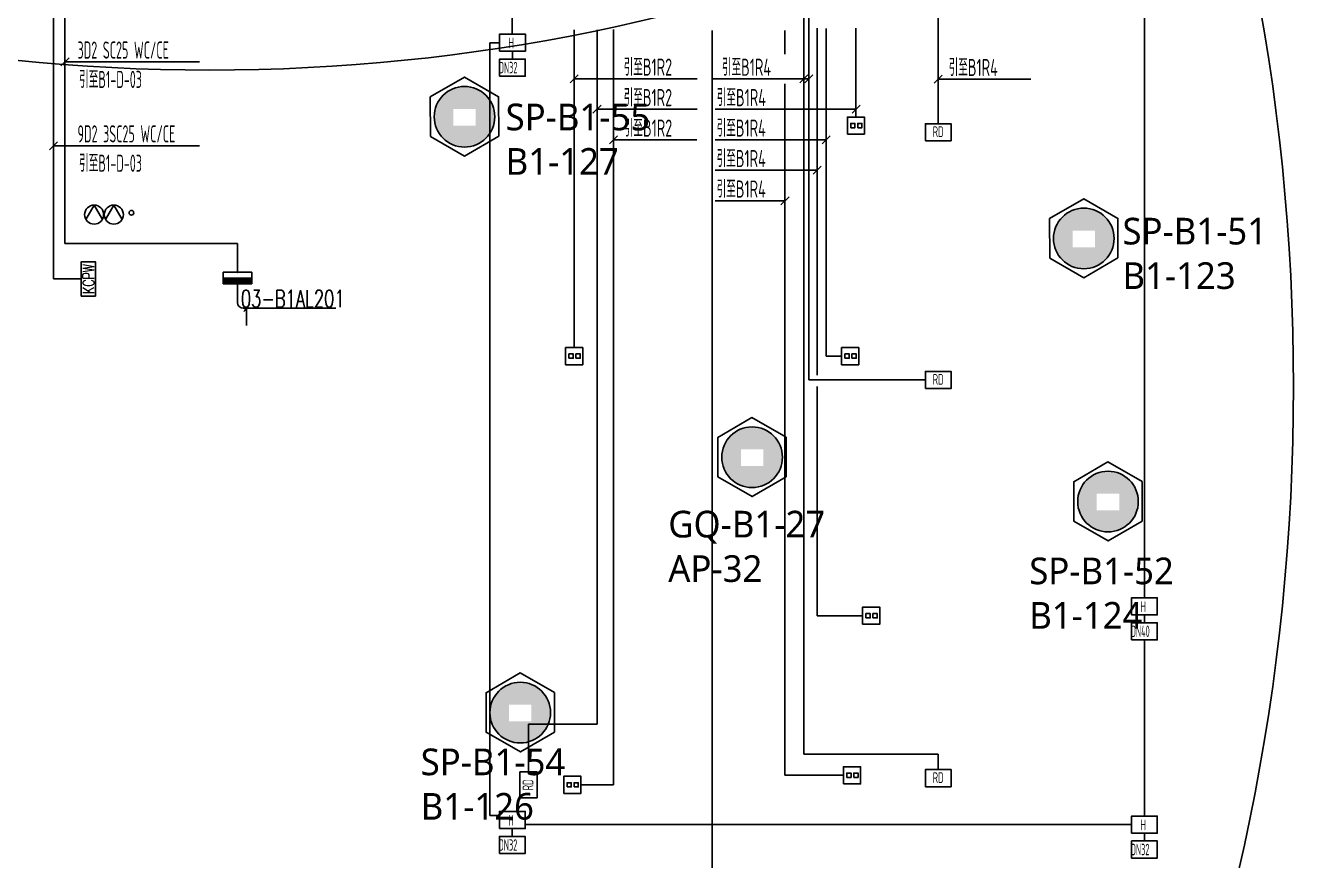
# Model space of a CAD drawing. Extents: x 0 to 3879896, y -114000 to 391286.
# Drawn here: x 1929539 to 1962917, y 229362 to 251279 of the extents above; entities that cross this region are included whole.
import ezdxf
from ezdxf.enums import TextEntityAlignment as Align

# ---------------------------------------------------------------- set-up
doc = ezdxf.new("R2010")
doc.units = 0
doc.header["$LTSCALE"] = 1000
doc.header["$MEASUREMENT"] = 0
doc.layers.get('0').update_dxf_attribs({"linetype": 'CONTINUOUS'})
for name, color, linetype in [('AP', 7, 'CONTINUOUS'), ('T-BAS', 11, '485_LINE'), ('T-BSA TEXT', 7, '485_LINE'), ('T-METER DATA', 150, 'C_LINE'), ('T-R-INTEGRATE', 1, 'CONTINUOUS'), ('T-SYSTEM BLOCK', 4, 'CONTINUOUS'), ('T-TEXT', 7, 'CONTINUOUS'), ('WALL', 2, 'CONTINUOUS'), ('WIRE-通讯', 4, 'CONTINUOUS')]:
    doc.layers.add(name, color=color, linetype=linetype)
doc.styles.add('_TCH_LABEL', font='COMPLEX', dxfattribs={"bigfont": 'GBCBIG'})
doc.styles.add('GBSTYLE', font='gbxwxt.shx', dxfattribs={"width": 0.6, "bigfont": 'gbhzfs.shx'})
doc.styles.add('HZTXT1', font='txtd.shx', dxfattribs={"width": 0.7, "bigfont": 'hztxt.shx'})
doc.styles.get("Standard").update_dxf_attribs({"font": 'GBENOR', "bigfont": 'GBCBIG'})
doc.linetypes.add('485_LINE', pattern='A,25.7,-3.58,["485",Standard,S=2.54,R=0,X=-3.2,Y=-1.27],-3.85', length=33.13)
doc.linetypes.add('C_LINE', pattern='A,25.7,-2.08,["C",Standard,S=2.54,R=0,X=-0.54,Y=-1.27],-2.35', length=30.13)

# ---------------------------------------------------------------- blocks, each defined once
blk = doc.blocks.new('空调抄费表')
at = {"layer": 'T-SYSTEM BLOCK'}
blk.add_lwpolyline([(-338, 0), (338, 0), (338, 450), (-338, 450)], close=True, dxfattribs=at)
at = {"layer": 'T-TEXT', "style": 'GBSTYLE', "width": 0.7}
blk.add_text('H', height=281, dxfattribs=at).set_placement((-106, 76))
blk = doc.blocks.new('$C30311172003108')
at = {"layer": 'T-SYSTEM BLOCK'}
blk.add_lwpolyline([(-0.9, 0), (0.9, 0), (0.9, 1.2), (-0.9, 1.2)], close=True, dxfattribs=at)
at = {"style": 'GBSTYLE', "width": 0.8, "flags": 9}
blk.add_attdef('A', (0, 0), '', height=0.00003, dxfattribs=at)
at = {"layer": 'T-TEXT', "color": 7, "style": 'GBSTYLE', "width": 0.7}
blk.add_text('RD', height=0.75, dxfattribs=at).set_placement((-0.382, 0.264))
blk = doc.blocks.new('A$C78FD1D7B')
at = {"layer": 'T-SYSTEM BLOCK'}
blk.add_lwpolyline([(-300, 0), (300, 0), (300, 400), (-300, 400)], close=True, dxfattribs=at)
at = {"layer": 'T-TEXT', "style": 'GBSTYLE', "width": 0.7}
blk.add_text('RD', height=250, dxfattribs=at).set_placement((-129, 88))
blk = doc.blocks.new('SB1')
at = {"layer": 'T-BAS'}
blk.add_lwpolyline([(-450, 0), (450, 0), (450, -375), (-450, -375), (-450, 0)], dxfattribs=at)
at = {"layer": 'T-BAS', "color": 7, "style": 'HZTXT1', "width": 0.7}
blk.add_text('KCPW', height=300, dxfattribs=at).set_placement((0, -344), align=Align.CENTER)
blk = doc.blocks.new('sb2')
at = {"layer": 'T-BAS'}
for q in [(125, 216), (125, -216)]:
    blk.add_line((-250, 0), q, dxfattribs=at)
blk.add_circle((0, 0), 250, dxfattribs=at)
blk = doc.blocks.new('*X637')
at = {"color": 0}
for p, q in [((-250, 33), (-183, 100)), ((-250, 68), (-218, 100)), ((-247, 0), (-147, 100)), ((-212, 0), (-112, 100)), ((-177, 0), (-77, 100)), ((-141, 0), (-41, 100)), ((-106, 0), (-6, 100)), ((-71, 0), (29, 100)), ((-35, 0), (65, 100)), ((0, 0), (100, 100)), ((35, 0), (135, 100)), ((71, 0), (171, 100)), ((106, 0), (206, 100)), ((141, 0), (241, 100)), ((177, 0), (250, 73)), ((212, 0), (250, 38)), ((247, 0), (250, 3))]:
    blk.add_line(p, q, dxfattribs=at)
blk = doc.blocks.new('$equip$00001414')
for p, q in [((0.75, 0.6), (-0.75, 0.6)), ((-0.75, 0.6), (-0.75, 0)), ((-0.75, 0.3), (0.75, 0.3)), ((-0.75, 0), (0.75, 0)), ((0.75, 0), (0.75, 0.6))]:
    blk.add_line(p, q)
at = {"const_width": 0.3}
blk.add_lwpolyline([(-0.75, 0.15), (0.75, 0.15)], dxfattribs=at)
for p in [(-0.75, 0.3), (0, 0.6), (0, 0), (0.75, 0.3)]:
    blk.add_point(p)
at = {"xscale": 0.00300000000061118, "yscale": 0.00300000000061118, "zscale": 0.00300000000061118}
blk.add_blockref('*X637', (0, 0), dxfattribs=at)
at = {"style": '_TCH_LABEL', "flags": 9}
blk.add_attdef('A', (0, 0), '', height=0.00002, dxfattribs=at)
blk = doc.blocks.new('DS2')
at = {"layer": 'T-SYSTEM BLOCK'}
for points in [[(-225, -450), (225, -450), (225, 0), (-225, 0)], [(-138, -281), (-26, -281), (-26, -169), (-138, -169)], [(46, -281), (158, -281), (158, -169), (46, -169)]]:
    blk.add_lwpolyline(points, close=True, dxfattribs=at)

msp = doc.modelspace()

# ---------------------------------------------------------------- hatches: boundary and pattern name
at = {"layer": 'WALL', "linetype": 'ByBlock'}
h = msp.add_hatch(dxfattribs=at)
h.set_pattern_fill('ESCHER', color=3)
h.set_pattern_definition([(60, (-936179.47, -2152884.083), (-30.47999999, -7e-09), [27.94, -2.54]), (180, (-936179.47, -2152884.083), (15.24, -26.3964543), [27.94, -2.54]), (300, (-936179.47, -2152884.083), (30.47999999, -7e-09), [27.94, -2.54]), (60, (-936176.93, -2152884.083), (-30.47999999, -7e-09), [5.08, -25.4]), (300, (-936176.93, -2152884.083), (30.47999999, -7e-09), [5.08, -25.4]), (60, (-936180.74, -2152881.884), (-30.47999999, -7e-09), [5.08, -25.4]), (180, (-936180.74, -2152881.884), (15.24, -26.3964543), [5.08, -25.4]), (300, (-936180.74, -2152886.283), (30.47999999, -7e-09), [5.08, -25.4]), (180, (-936180.74, -2152886.283), (15.24, -26.3964543), [5.08, -25.4]), (60, (-936189.63, -2152884.083), (-30.47999999, -7e-09), [5.08, -25.4]), (300, (-936189.63, -2152884.083), (30.47999999, -7e-09), [5.08, -25.4]), (60, (-936174.39, -2152892.882), (-30.47999999, -7e-09), [5.08, -25.4]), (180, (-936174.39, -2152892.882), (15.24, -26.3964543), [5.08, -25.4]), (300, (-936174.39, -2152875.285), (30.47999999, -7e-09), [5.08, -25.4]), (180, (-936174.39, -2152875.285), (15.24, -26.3964543), [5.08, -25.4]), (0, (-936174.39, -2152879.684), (-15.24, 26.3964543), [17.78, -12.7]), (0, (-936174.39, -2152888.483), (-15.24, 26.3964543), [17.78, -12.7]), (120, (-936178.2, -2152877.484), (-30.47999999, 7e-09), [17.78, -12.7]), (120, (-936185.82, -2152881.884), (-30.47999999, 7e-09), [17.78, -12.7]), (240, (-936185.82, -2152886.283), (15.23999999, -26.3964543), [17.78, -12.7]), (240, (-936178.2, -2152890.683), (15.23999999, -26.3964543), [17.78, -12.7])])
h.paths.add_polyline_path([(1940272.3, 248882, 1), (1941864.2, 248882, 1)])
h.paths.add_polyline_path([(1941362.7, 249087), (1941362.7, 248652.5), (1940774.6, 248652.5), (1940774.6, 249087)], flags=16)
h = msp.add_hatch(dxfattribs=at)
h.set_pattern_fill('ESCHER', color=3)
h.set_pattern_definition([(60, (-919917.978, -2156077.85), (-30.47999999, -7e-09), [27.94, -2.54]), (180, (-919917.978, -2156077.85), (15.24, -26.3964543), [27.94, -2.54]), (300, (-919917.978, -2156077.85), (30.47999999, -7e-09), [27.94, -2.54]), (60, (-919915.438, -2156077.85), (-30.47999999, -7e-09), [5.08, -25.4]), (300, (-919915.438, -2156077.85), (30.47999999, -7e-09), [5.08, -25.4]), (60, (-919919.248, -2156075.65), (-30.47999999, -7e-09), [5.08, -25.4]), (180, (-919919.248, -2156075.65), (15.24, -26.3964543), [5.08, -25.4]), (300, (-919919.248, -2156080.05), (30.47999999, -7e-09), [5.08, -25.4]), (180, (-919919.248, -2156080.05), (15.24, -26.3964543), [5.08, -25.4]), (60, (-919928.138, -2156077.85), (-30.47999999, -7e-09), [5.08, -25.4]), (300, (-919928.138, -2156077.85), (30.47999999, -7e-09), [5.08, -25.4]), (60, (-919912.898, -2156086.65), (-30.47999999, -7e-09), [5.08, -25.4]), (180, (-919912.898, -2156086.65), (15.24, -26.3964543), [5.08, -25.4]), (300, (-919912.898, -2156069.052), (30.47999999, -7e-09), [5.08, -25.4]), (180, (-919912.898, -2156069.052), (15.24, -26.3964543), [5.08, -25.4]), (0, (-919912.898, -2156073.45), (-15.24, 26.3964543), [17.78, -12.7]), (0, (-919912.898, -2156082.25), (-15.24, 26.3964543), [17.78, -12.7]), (120, (-919916.708, -2156071.25), (-30.47999999, 7e-09), [17.78, -12.7]), (120, (-919924.328, -2156075.65), (-30.47999999, 7e-09), [17.78, -12.7]), (240, (-919924.328, -2156080.05), (15.23999999, -26.3964543), [17.78, -12.7]), (240, (-919916.708, -2156084.45), (15.23999999, -26.3964543), [17.78, -12.7])])
h.paths.add_polyline_path([(1956533.8, 245688.3, 1), (1958125.7, 245688.3, 1)])
h.paths.add_polyline_path([(1957624.2, 245893.2), (1957624.2, 245458.8), (1957036.1, 245458.8), (1957036.1, 245893.2)], flags=16)
h = msp.add_hatch(dxfattribs=at)
h.set_pattern_fill('ESCHER', color=3)
h.set_pattern_definition([(60, (-928627.8, -2161818.995), (-30.47999999, -7e-09), [27.94, -2.54]), (180, (-928627.8, -2161818.995), (15.24, -26.3964543), [27.94, -2.54]), (300, (-928627.8, -2161818.995), (30.47999999, -7e-09), [27.94, -2.54]), (60, (-928625.26, -2161818.995), (-30.47999999, -7e-09), [5.08, -25.4]), (300, (-928625.26, -2161818.995), (30.47999999, -7e-09), [5.08, -25.4]), (60, (-928629.07, -2161816.795), (-30.47999999, -7e-09), [5.08, -25.4]), (180, (-928629.07, -2161816.795), (15.24, -26.3964543), [5.08, -25.4]), (300, (-928629.07, -2161821.194), (30.47999999, -7e-09), [5.08, -25.4]), (180, (-928629.07, -2161821.194), (15.24, -26.3964543), [5.08, -25.4]), (60, (-928637.96, -2161818.995), (-30.47999999, -7e-09), [5.08, -25.4]), (300, (-928637.96, -2161818.995), (30.47999999, -7e-09), [5.08, -25.4]), (60, (-928622.72, -2161827.793), (-30.47999999, -7e-09), [5.08, -25.4]), (180, (-928622.72, -2161827.793), (15.24, -26.3964543), [5.08, -25.4]), (300, (-928622.72, -2161810.196), (30.47999999, -7e-09), [5.08, -25.4]), (180, (-928622.72, -2161810.196), (15.24, -26.3964543), [5.08, -25.4]), (0, (-928622.72, -2161814.595), (-15.24, 26.3964543), [17.78, -12.7]), (0, (-928622.72, -2161823.394), (-15.24, 26.3964543), [17.78, -12.7]), (120, (-928626.53, -2161812.395), (-30.47999999, 7e-09), [17.78, -12.7]), (120, (-928634.15, -2161816.795), (-30.47999999, 7e-09), [17.78, -12.7]), (240, (-928634.15, -2161821.194), (15.23999999, -26.3964543), [17.78, -12.7]), (240, (-928626.53, -2161825.594), (15.23999999, -26.3964543), [17.78, -12.7])])
h.paths.add_polyline_path([(1947824, 239947.1, 1), (1949415.9, 239947.1, 1)])
h.paths.add_polyline_path([(1948914.3, 240152.1), (1948914.3, 239717.6), (1948326.3, 239717.6), (1948326.3, 240152.1)], flags=16)
h = msp.add_hatch(dxfattribs=at)
h.set_pattern_fill('ESCHER', color=3)
h.set_pattern_definition([(60, (-919282.077, -2162982.541), (-30.47999999, -7e-09), [27.94, -2.54]), (180, (-919282.077, -2162982.541), (15.24, -26.3964543), [27.94, -2.54]), (300, (-919282.077, -2162982.541), (30.47999999, -7e-09), [27.94, -2.54]), (60, (-919279.537, -2162982.541), (-30.47999999, -7e-09), [5.08, -25.4]), (300, (-919279.537, -2162982.541), (30.47999999, -7e-09), [5.08, -25.4]), (60, (-919283.347, -2162980.342), (-30.47999999, -7e-09), [5.08, -25.4]), (180, (-919283.347, -2162980.342), (15.24, -26.3964543), [5.08, -25.4]), (300, (-919283.347, -2162984.74), (30.47999999, -7e-09), [5.08, -25.4]), (180, (-919283.347, -2162984.74), (15.24, -26.3964543), [5.08, -25.4]), (60, (-919292.237, -2162982.541), (-30.47999999, -7e-09), [5.08, -25.4]), (300, (-919292.237, -2162982.541), (30.47999999, -7e-09), [5.08, -25.4]), (60, (-919276.997, -2162991.34), (-30.47999999, -7e-09), [5.08, -25.4]), (180, (-919276.997, -2162991.34), (15.24, -26.3964543), [5.08, -25.4]), (300, (-919276.997, -2162973.743), (30.47999999, -7e-09), [5.08, -25.4]), (180, (-919276.997, -2162973.743), (15.24, -26.3964543), [5.08, -25.4]), (0, (-919276.997, -2162978.142), (-15.24, 26.3964543), [17.78, -12.7]), (0, (-919276.997, -2162986.94), (-15.24, 26.3964543), [17.78, -12.7]), (120, (-919280.807, -2162975.942), (-30.47999999, 7e-09), [17.78, -12.7]), (120, (-919288.427, -2162980.342), (-30.47999999, 7e-09), [17.78, -12.7]), (240, (-919288.427, -2162984.74), (15.23999999, -26.3964543), [17.78, -12.7]), (240, (-919280.807, -2162989.14), (15.23999999, -26.3964543), [17.78, -12.7])])
h.paths.add_polyline_path([(1957169.7, 238783.6, 1), (1958761.6, 238783.6, 1)])
h.paths.add_polyline_path([(1958260.1, 238988.6), (1958260.1, 238554.1), (1957672, 238554.1), (1957672, 238988.6)], flags=16)
h = msp.add_hatch(dxfattribs=at)
h.set_pattern_fill('ESCHER', color=3)
h.set_pattern_definition([(60, (-934715.26, -2168521.665), (-30.47999999, -7e-09), [27.94, -2.54]), (180, (-934715.26, -2168521.665), (15.24, -26.3964543), [27.94, -2.54]), (300, (-934715.26, -2168521.665), (30.47999999, -7e-09), [27.94, -2.54]), (60, (-934712.72, -2168521.665), (-30.47999999, -7e-09), [5.08, -25.4]), (300, (-934712.72, -2168521.665), (30.47999999, -7e-09), [5.08, -25.4]), (60, (-934716.53, -2168519.465), (-30.47999999, -7e-09), [5.08, -25.4]), (180, (-934716.53, -2168519.465), (15.24, -26.3964543), [5.08, -25.4]), (300, (-934716.53, -2168523.864), (30.47999999, -7e-09), [5.08, -25.4]), (180, (-934716.53, -2168523.864), (15.24, -26.3964543), [5.08, -25.4]), (60, (-934725.42, -2168521.665), (-30.47999999, -7e-09), [5.08, -25.4]), (300, (-934725.42, -2168521.665), (30.47999999, -7e-09), [5.08, -25.4]), (60, (-934710.18, -2168530.463), (-30.47999999, -7e-09), [5.08, -25.4]), (180, (-934710.18, -2168530.463), (15.24, -26.3964543), [5.08, -25.4]), (300, (-934710.18, -2168512.866), (30.47999999, -7e-09), [5.08, -25.4]), (180, (-934710.18, -2168512.866), (15.24, -26.3964543), [5.08, -25.4]), (0, (-934710.18, -2168517.265), (-15.24, 26.3964543), [17.78, -12.7]), (0, (-934710.18, -2168526.064), (-15.24, 26.3964543), [17.78, -12.7]), (120, (-934713.99, -2168515.066), (-30.47999999, 7e-09), [17.78, -12.7]), (120, (-934721.61, -2168519.465), (-30.47999999, 7e-09), [17.78, -12.7]), (240, (-934721.61, -2168523.864), (15.23999999, -26.3964543), [17.78, -12.7]), (240, (-934713.99, -2168528.264), (15.23999999, -26.3964543), [17.78, -12.7])])
h.paths.add_polyline_path([(1941736.5, 233244.5, 1), (1943328.5, 233244.5, 1)])
h.paths.add_polyline_path([(1942826.9, 233449.4), (1942826.9, 233014.9), (1942238.8, 233014.9), (1942238.8, 233449.4)], flags=16)

# ---------------------------------------------------------------- linework, layer by layer
at = {"layer": 'T-BAS', "ltscale": 2.5}
for p, q in [((1930278, 244627.5, 0), (1930278, 252250.5)), ((1930577.8, 245553.8, 0), (1930577.8, 252250.5)), ((1930577.8, 245553.8, 0), (1935108, 245553.8)), ((1935108, 244800.5, 0), (1935108, 245553.8, 0)), ((1931003.4, 244627.5, 0), (1930278, 244627.5, 0)), ((1935108, 244500.5, 0), (1935108, 244007.5, 0)), ((1935108, 244500.5, 0), (1935108, 244007.5, 0)), ((1935108, 244500.5, 0), (1935108, 244007.5, 0)), ((1935258, 243857.5, 0), (1937690.1, 243857.5, 0)), ((1935258, 243857.5, 0), (1937690.1, 243857.5, 0)), ((1935258, 243857.5, 0), (1937690.1, 243857.5, 0))]:
    msp.add_line(p, q, dxfattribs=at)
at = {"layer": 'T-BAS'}
msp.add_circle((1932320.8, 246362.4), 61.5, dxfattribs=at)
at = {"layer": 'T-BAS', "ltscale": 2.5}
msp.add_arc((1935258, 244007.5, 0), 150, 180, 270, dxfattribs=at)
msp.add_arc((1935258, 244007.5, 0), 150, 180, 270, dxfattribs=at)
msp.add_arc((1935258, 244007.5, 0), 150, 180, 270, dxfattribs=at)
at = {"layer": 'T-BSA TEXT', "linetype": 'ByBlock'}
for p, q in [((1930471.7, 250215.5), (1930683.9, 250427.6)), ((1930577.8, 250321.6), (1934106.7, 250321.6)), ((1943842.3, 249772.5), (1944054.4, 249984.6)), ((1947175.3, 249878.5), (1943948.4, 249878.5)), ((1950107.5, 249874.8), (1947554.9, 249874.8)), ((1949874.8, 249768.7), (1950087, 249980.9)), ((1950001.4, 249768.7), (1950213.5, 249980.9)), ((1953402.9, 249762.9), (1953615, 249975)), ((1955934.9, 249869), (1953508.9, 249869)), ((1944441.6, 248972.5), (1944653.7, 249184.6)), ((1947175.3, 249078.5), (1944547.6, 249078.5)), ((1951350.6, 249078.5), (1947652, 249078.5, 0)), ((1951244.6, 248972.5), (1951456.7, 249184.6)), ((1944876.6, 248172.5), (1945088.7, 248384.6)), ((1950459.2, 248172.5), (1950671.4, 248384.6)), ((1930172, 248016), (1930384.1, 248228.1)), ((1930278, 248122.1), (1934106.7, 248122.1)), ((1947171.1, 248278.5), (1944982.6, 248278.5)), ((1950565.3, 248278.5), (1947647.8, 248278.5, 0)), ((1950330.6, 247478.5), (1947647.8, 247478.5, 0)), ((1950224.5, 247372.5), (1950436.7, 247584.6)), ((1949483.2, 246678.5), (1947647.8, 246678.5, 0)), ((1949377.1, 246572.5), (1949589.2, 246784.6))]:
    msp.add_line(p, q, dxfattribs=at)
at = {"layer": 'T-METER DATA', "linetype": 'ByBlock'}
for p, q in [((1942321.4, 251051.2, 0), (1942321.4, 263397.8, 0)), ((1958921.4, 236258.7, 0), (1958921.4, 254023.3, 0)), ((1941734.6, 250826.2, 0), (1941734.6, 230545.1, 0)), ((1941734.6, 250826.2, 0), (1941990.2, 250826.2, 0)), ((1958921.4, 230530.9, 0), (1958921.4, 235154.1, 0)), ((1941985.9, 230545.1, 0), (1941734.6, 230545.1, 0)), ((1942660.9, 230305.9, 0), (1958583.9, 230305.9, 0))]:
    msp.add_line(p, q, dxfattribs=at)
at = {"layer": 'T-METER DATA', "color": 1, "linetype": 'ByBlock'}
for centre, radius in [((1934380.6, 300106.3), 50000), ((2000340.4, 292621.3), 50000), ((1906500.7, 241804.8), 56335.3)]:
    msp.add_circle(centre, radius, dxfattribs=at)
at = {"layer": 'T-R-INTEGRATE', "linetype": 'ByBlock'}
for p, q in [((1949980.9, 232150.5), (1949980.9, 252092)), ((1950107.5, 241975.5), (1950107.5, 252081.3)), ((1953508.9, 248700.5), (1953508.9, 252086.8)), ((1944547.6, 232944.7), (1944547.6, 251167.6)), ((1953171.4, 241975.5, 0), (1950107.5, 241975.5)), ((1942748.4, 231687.8, 0), (1942748.4, 232944.7, 0)), ((1942748.4, 232944.7, 0), (1944547.6, 232944.7)), ((1953508.9, 232150.5), (1949980.9, 232150.5)), ((1953508.9, 231750.5), (1953508.9, 232150.5))]:
    msp.add_line(p, q, dxfattribs=at)
at = {"layer": 'T-SYSTEM BLOCK'}
for p, q in [((1943948.4, 242826.2), (1943948.4, 251166.2)), ((1944982.6, 250645.6), (1944982.6, 251174.5)), ((1947571.4, 230407.3), (1947571.4, 251145.7)), ((1949483.2, 250523.4, 0), (1949483.2, 251145.7)), ((1950330.6, 242103.5), (1950330.6, 251205.7)), ((1950565.3, 242600.5), (1950565.3, 251202.3)), ((1951346.4, 248875.5), (1951346.4, 251206.9)), ((1942327.7, 250396.7, 0), (1942327.7, 250601.2, 0)), ((1944982.6, 249664.5), (1944982.6, 250645.6)), ((1949483.2, 231600.5, 0), (1949483.2, 249746.6, 0)), ((1944982.6, 231350.3), (1944982.6, 249664.5)), ((1950971.4, 242600.5), (1950565.3, 242600.5)), ((1950330.6, 235788), (1950330.6, 241803.5)), ((1951521.4, 235788), (1950330.6, 235788)), ((1958921.4, 235604.1, 0), (1958921.4, 235808.7, 0)), ((1944123.4, 231350.3), (1944982.6, 231350.3)), ((1951019.8, 231600.5, 0), (1949483.2, 231600.5, 0)), ((1947571.4, 230173.3), (1947571.4, 230407.3)), ((1942323.4, 229995.9, 0), (1942323.4, 230200.5, 0)), ((1947571.4, 224720.5), (1947571.4, 230173.3)), ((1958921.4, 229876.4, 0), (1958921.4, 230080.9, 0))]:
    msp.add_line(p, q, dxfattribs=at)
at = {"layer": 'T-SYSTEM BLOCK', "elevation": 0}
for points in [[(1941990.2, 249946.7), (1942665.2, 249946.7), (1942665.2, 250396.7), (1941990.2, 250396.7)], [(1958583.9, 235154.1), (1959258.9, 235154.1), (1959258.9, 235604.1), (1958583.9, 235604.1)], [(1941985.9, 229545.9), (1942660.9, 229545.9), (1942660.9, 229995.9), (1941985.9, 229995.9)], [(1958583.9, 229426.4), (1959258.9, 229426.4), (1959258.9, 229876.4), (1958583.9, 229876.4)]]:
    msp.add_lwpolyline(points, close=True, dxfattribs=at)
at = {"layer": 'WALL', "color": 3, "linetype": 'ByBlock'}
for points in [[(1941966.2, 248371.2), (1941963.6, 249406.8), (1941065.4, 249922.3), (1940169.8, 249402.3), (1940172.5, 248366.6), (1941070.6, 247851.1)], [(1958227.7, 245177.4), (1958225.1, 246213), (1957326.9, 246728.6), (1956431.3, 246208.5), (1956434, 245172.9), (1957332.1, 244657.3)], [(1949517.9, 239436.3), (1949515.2, 240471.9), (1948617.1, 240987.4), (1947721.5, 240467.3), (1947724.1, 239431.7), (1948622.3, 238916.2)], [(1958863.6, 238272.7), (1958861, 239308.4), (1957962.8, 239823.9), (1957067.2, 239303.8), (1957069.9, 238268.2), (1957968, 237752.7)], [(1943430.4, 232733.6), (1943427.8, 233769.2), (1942529.6, 234284.8), (1941634, 233764.7), (1941636.7, 232729.1), (1942534.9, 232213.5)]]:
    msp.add_lwpolyline(points, close=True, dxfattribs=at)
for centre in [(1941068.3, 248882), (1957329.8, 245688.3), (1948619.9, 239947.1), (1957965.7, 238783.6), (1942532.5, 233244.5)]:
    msp.add_circle(centre, 796, dxfattribs=at)

# ---------------------------------------------------------------- block references
at = {"layer": 'T-BAS', "rotation": 270.0000562423389}
for p in [(1931342.8, 246313.7), (1931860.4, 246313.7)]:
    msp.add_blockref('sb2', p, dxfattribs=at)
at = {"layer": 'T-BAS', "ltscale": 2.5, "rotation": 89.99999978655659}
msp.add_blockref('SB1', (1931003.4, 244627.5, 0), dxfattribs=at)
at = {"layer": 'T-BAS', "ltscale": 2.5, "xscale": 500, "yscale": 500}
msp.add_blockref('$equip$00001414', (1935108, 244500.5, 0), dxfattribs=at)
at = {"layer": 'T-METER DATA'}
for p in [(1942327.7, 250601.2, 0), (1958921.4, 235808.7, 0), (1942323.4, 230200.5, 0), (1958921.4, 230080.9, 0)]:
    msp.add_blockref('空调抄费表', p, dxfattribs=at)
at = {"layer": 'T-SYSTEM BLOCK'}
for p in [(1951346.4, 248875.5), (1943948.4, 242826.2), (1951196.4, 242826.2), (1951746.4, 236013), (1951244.8, 231825.5, 0), (1943898.4, 231575.3)]:
    msp.add_blockref('DS2', p, dxfattribs=at)
at = {"layer": 'WIRE-通讯', "xscale": 1.125, "yscale": 1.125, "zscale": 1.125}
for p in [(1953508.9, 248250.5), (1953508.9, 241750.5, 0), (1953508.9, 231300.5)]:
    msp.add_blockref('A$C78FD1D7B', p, dxfattribs=at)
at = {"layer": 'WIRE-通讯', "xscale": 375, "yscale": 375, "zscale": 375, "rotation": 90}
msp.add_blockref('$C30311172003108', (1942973.4, 231350.3, 0), dxfattribs=at)

# ---------------------------------------------------------------- texts
at = {"layer": 'AP', "color": 3, "char_height": 700, "attachment_point": 1}
for s, width, insert in [('{\\fMicrosoft YaHei|b0|i0|c134|p34;SP-B1-55\\P\\C1;B1-127}', 3709.59, (1942148.1, 249226.8)), ('{\\fMicrosoft YaHei|b0|i0|c134|p34;SP-B1-51\\P\\C1;B1-123}', 3709.59, (1958345.2, 246230.4)), ('{\\fMicrosoft YaHei|b0|i0|c134|p34;GQ-B1-27\\P\\C1;AP-32}', 4166.283, (1946418.5, 238541.5)), ('{\\fMicrosoft YaHei|b0|i0|c134|p34;SP-B1-54\\P\\C1;B1-126}', 3709.59, (1939918.1, 232302.4))]:
    msp.add_mtext_dynamic_manual_height_columns(s, width=width, gutter_width=12.5, heights=[0], dxfattribs=dict(at, insert=insert))
at = {"layer": 'AP', "color": 3, "insert": (1955898.1, 237314.1), "char_height": 700, "attachment_point": 1}
msp.add_mtext_dynamic_manual_height_columns('{\\fMicrosoft YaHei|b0|i0|c134|p34;SP-B1-52\\P\\C1;B1-124}', width=3709.59, gutter_width=12.5, heights=[0], dxfattribs=at).dxf.set("width", 3864.54)
at = {"layer": 'T-BAS', "ltscale": 2.5, "style": 'HZTXT1', "width": 0.7}
for s, p in [('03-B1AL201 ', (1935194.7, 243881.4, 0)), ('03-B1AL201 ', (1935194.7, 243881.4, 0)), ('03-B1AL201 ', (1935194.7, 243881.4, 0)), ('1', (1935194.7, 243407.8, 0))]:
    msp.add_text(s, height=450, dxfattribs=at).set_placement(p)
at = {"layer": 'T-BSA TEXT', "linetype": 'ByBlock', "style": 'GBSTYLE'}
for s, width, p in [('3D2 SC25 WC/CE ', 0.6, (1930907.1, 250407.6)), ('引至B1R2', 0.7, (1945246.7, 249960.1)), ('引至B1R4', 0.7, (1947826.8, 249956.4)), ('引至B1R4', 0.7, (1953780.9, 249950.5)), ('引至B1-D-03', 0.6, (1930943.7, 249637)), ('引至B1R2', 0.7, (1945246.7, 249160.1)), ('引至B1R4', 0.7, (1947692.4, 249160.1, 0)), ('引至B1R2', 0.7, (1945250, 248360.1)), ('引至B1R4', 0.7, (1947688.2, 248360.1, 0)), ('9D2 3SC25 WC/CE ', 0.6, (1930907.1, 248208.1)), ('引至B1R4', 0.7, (1947688.2, 247560.1, 0)), ('引至B1-D-03', 0.6, (1930943.7, 247437.5)), ('引至B1R4', 0.7, (1947688.2, 246760.1, 0))]:
    msp.add_text(s, height=450, dxfattribs=dict(at, width=width)).set_placement(p)
at = {"layer": 'T-SYSTEM BLOCK', "color": 0, "style": 'GBSTYLE', "width": 0.6}
for s, p in [('DN32', (1941967.7, 250023, 0)), ('DN40', (1958561.4, 235230.5, 0)), ('DN32', (1941963.4, 229622.3, 0)), ('DN32', (1958561.4, 229502.7, 0))]:
    msp.add_text(s, height=300, dxfattribs=at).set_placement(p)

doc.saveas('drawing.dxf')
